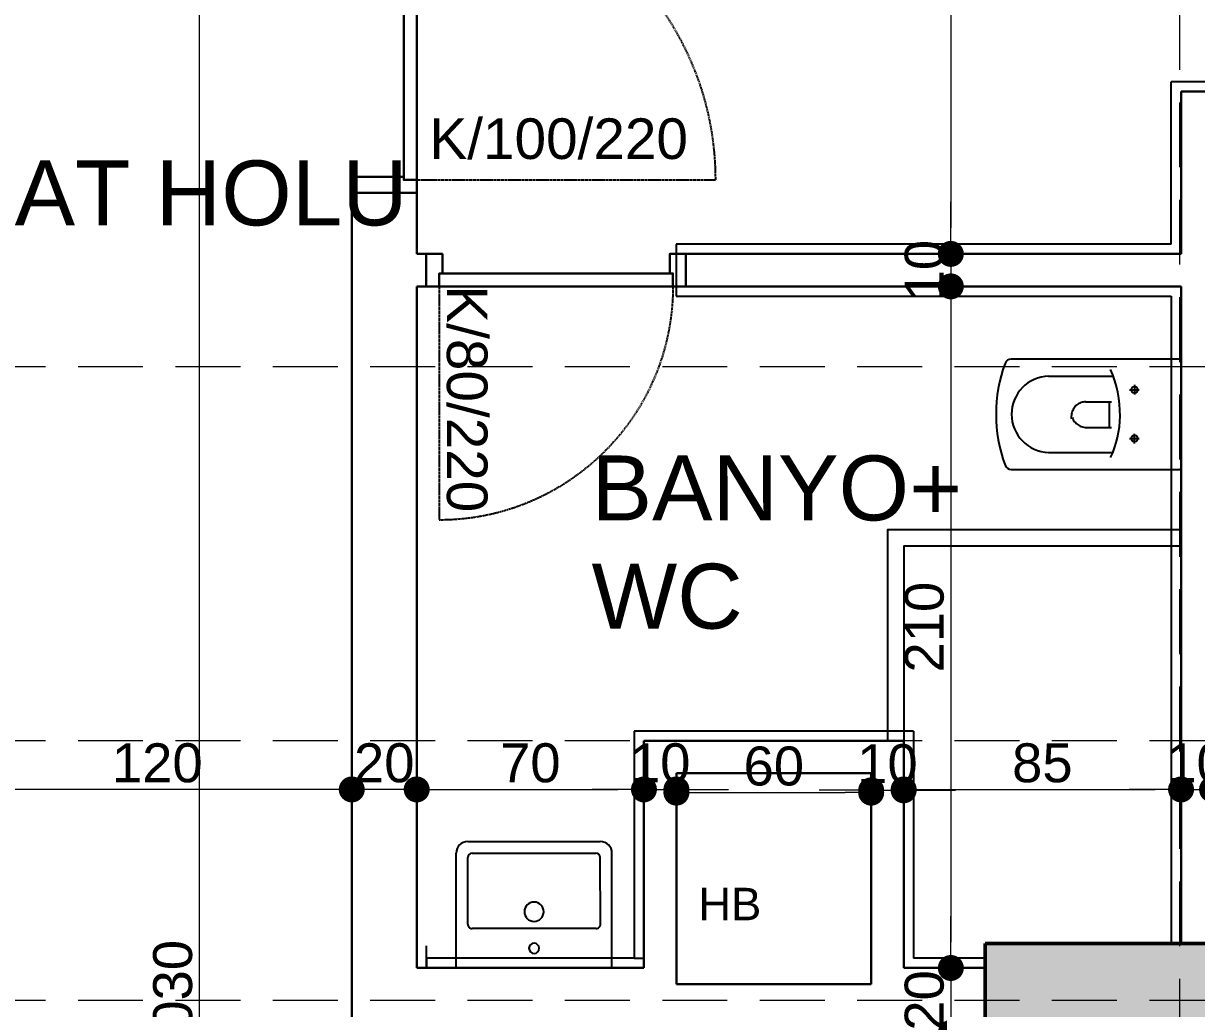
# Model space of a CAD drawing. Header units: millimetres. Extents: x 38129 to 72024, y -56282 to 16512.
# Drawn here: x 51992.4 to 52353.7, y -44142.9 to -43839.4 of the extents above; entities that cross this region are included whole.
import ezdxf

# ---------------------------------------------------------------- set-up
doc = ezdxf.new("R2010")
doc.units = ezdxf.units.MM
doc.linetypes.add('CENTER2', pattern=[1.125, 0.75, -0.125, 0.125, -0.125])
doc.linetypes.add('HIDDEN', pattern=[0.375, 0.25, -0.125])
for name, color, linetype, lineweight in [('AKS', 55, 'HIDDEN', 0), ('COLUMN4', 3, 'Continuous', 50), ('DIŞÖLÇÜ', 37, 'Continuous', 0), ('DOGRAMA', 130, 'Continuous', 13), ('DUVAR', 255, 'Continuous', 30), ('KAPI', 4, 'Continuous', 30), ('mahal', 7, 'Continuous', 5), ('pencere+KAPI', 1, 'Continuous', 0), ('TARAMA', 252, 'Continuous', 0), ('ölçü İÇ', 31, 'Continuous', 0)]:
    doc.layers.add(name, color=color, linetype=linetype, lineweight=lineweight)
for name, color, linetype in [('HIDDEN', 1, 'HIDDEN'), ('sıva', 41, 'Continuous'), ('tefriş', 42, 'Continuous')]:
    doc.layers.add(name, color=color, linetype=linetype)
doc.layers.add('TEFRIS', color=7, linetype='Continuous', lineweight=20, true_color=0x6a6a6a)
doc.styles.add('icdisolcu_yazi', font='arial.ttf')
doc.styles.get("Standard").update_dxf_attribs({"font": 'arial.ttf'})
doc.styles.add('style1', font='arial.ttf')
doc.dimstyles.new('İç Ölçü', dxfattribs={"dimtxt": 12, "dimasz": 8, "dimexe": 5, "dimexo": 0, "dimgap": 2, "dimtad": 1, "dimdec": 0, "dimzin": 12, "dimdsep": 46, "dimtxsty": 'icdisolcu_yazi', "dimblk": 'DOT', "dimcen": 8, "dimdle": 5, "dimclrd": 256, "dimclre": 256, "dimclrt": 7, "dimadec": 0, "dimazin": 3, "dimtfac": 1, "dimtdec": 0, "dimtix": 1, "dimtmove": 2, "dimatfit": 3, "dimldrblk": 'DOT', "dimfxl": 0, "dimtolj": 1, "dimtzin": 0, "dimlwd": -1, "dimlwe": -1, "dimarcsym": 0})

# ---------------------------------------------------------------- blocks, each defined once
blk = doc.blocks.new('_Dot')
at = {"color": 0, "lineweight": -2}
blk.add_line((-0.5, 0), (-1, 0), dxfattribs=at)
at = {"color": 0, "lineweight": 30, "const_width": 0.5}
blk.add_lwpolyline([(-0.25, 0, 1), (0.25, 0, 1)], format="xyb", close=True, dxfattribs=at)
blk = doc.blocks.new('*D1529')
at = {"layer": 'Defpoints', "color": 0, "lineweight": 120, "transparency": 16777216}
for p in [(52093.53, -44075.42), (52093.53, -44075.43), (52113.53, -44075.42)]:
    blk.add_point(p, dxfattribs=at)
at = {"layer": 'ölçü İÇ', "transparency": 16777216}
for p, q in [((52093.53, -44075.43), (52093.53, -44070.42)), ((52113.53, -44075.42), (52113.53, -44080.42))]:
    blk.add_line(p, q, dxfattribs=at)
at = {"layer": 'ölçü İÇ', "linetype": 'Continuous', "transparency": 16777216}
for p, q in [((52085.53, -44075.42), (52077.53, -44075.42)), ((52113.53, -44075.42), (52093.53, -44075.42)), ((52121.53, -44075.42), (52129.53, -44075.42))]:
    blk.add_line(p, q, dxfattribs=at)
at = {"layer": 'ölçü İÇ', "transparency": 16777216, "xscale": 8, "yscale": 8, "zscale": 8}
blk.add_blockref('_Dot', (52093.53, -44075.42), dxfattribs=at)
at = {"layer": 'ölçü İÇ', "transparency": 16777216, "xscale": 8, "yscale": 8, "zscale": 8, "rotation": 180}
blk.add_blockref('_Dot', (52113.53, -44075.42), dxfattribs=at)
at = {"layer": 'ölçü İÇ', "color": 7, "transparency": 16777216, "insert": (52103.53, -44067.3), "char_height": 12, "attachment_point": 5, "style": 'icdisolcu_yazi'}
blk.add_mtext('\\A1;20', dxfattribs=at)
blk = doc.blocks.new('*D1530')
at = {"layer": 'Defpoints', "color": 0, "lineweight": 120, "transparency": 16777216}
for p in [(51973.73, -44068.18), (51973.73, -44075.42), (52093.53, -44075.43)]:
    blk.add_point(p, dxfattribs=at)
at = {"layer": 'ölçü İÇ', "transparency": 16777216}
for p, q in [((51973.73, -44070.42), (51973.73, -44080.42)), ((52093.53, -44075.43), (52093.53, -44070.42))]:
    blk.add_line(p, q, dxfattribs=at)
at = {"layer": 'ölçü İÇ', "linetype": 'Continuous', "transparency": 16777216}
blk.add_line((52085.53, -44075.42), (51981.73, -44075.42), dxfattribs=at)
at = {"layer": 'ölçü İÇ', "transparency": 16777216, "xscale": 8, "yscale": 8, "zscale": 8, "rotation": 180}
blk.add_blockref('_Dot', (51973.73, -44075.42), dxfattribs=at)
at = {"layer": 'ölçü İÇ', "transparency": 16777216, "xscale": 8, "yscale": 8, "zscale": 8}
blk.add_blockref('_Dot', (52093.53, -44075.42), dxfattribs=at)
at = {"layer": 'ölçü İÇ', "color": 7, "transparency": 16777216, "insert": (52033.63, -44067.3), "char_height": 12, "attachment_point": 5, "style": 'icdisolcu_yazi'}
blk.add_mtext('\\A1;120', dxfattribs=at)
blk = doc.blocks.new('*D1533')
at = {"layer": 'Defpoints', "color": 0, "lineweight": 120, "transparency": 16777216}
for p in [(52046.56, -43625.43), (52046.56, -44655.43), (52046.56, -44655.43)]:
    blk.add_point(p, dxfattribs=at)
at = {"layer": 'ölçü İÇ', "transparency": 16777216}
for p, q in [((52046.56, -43625.43), (52051.56, -43625.43)), ((52046.56, -44655.43), (52051.56, -44655.43))]:
    blk.add_line(p, q, dxfattribs=at)
at = {"layer": 'ölçü İÇ', "linetype": 'Continuous', "transparency": 16777216}
blk.add_line((52046.56, -43633.43), (52046.56, -44647.43), dxfattribs=at)
at = {"layer": 'ölçü İÇ', "transparency": 16777216, "xscale": 8, "yscale": 8, "zscale": 8}
for p, rotation in [((52046.56, -43625.43), 90), ((52046.56, -44655.43), 270)]:
    blk.add_blockref('_Dot', p, dxfattribs=dict(at, rotation=rotation))
at = {"layer": 'ölçü İÇ', "color": 7, "transparency": 16777216, "insert": (52038.43, -44140.43), "char_height": 12, "attachment_point": 5, "rotation": 90, "style": 'icdisolcu_yazi'}
blk.add_mtext('\\A1;1030', dxfattribs=at)
blk = doc.blocks.new('*D1742')
at = {"layer": 'Defpoints', "color": 0, "lineweight": 120, "transparency": 16777216}
for p in [(52093.53, -44075.42), (52093.53, -44075.43), (52113.53, -44075.42)]:
    blk.add_point(p, dxfattribs=at)
at = {"layer": 'ölçü İÇ', "transparency": 16777216}
for p, q in [((52093.53, -44075.43), (52093.53, -44070.42)), ((52113.53, -44075.42), (52113.53, -44080.42))]:
    blk.add_line(p, q, dxfattribs=at)
at = {"layer": 'ölçü İÇ', "linetype": 'Continuous', "transparency": 16777216}
for p, q in [((52085.53, -44075.42), (52077.53, -44075.42)), ((52113.53, -44075.42), (52093.53, -44075.42)), ((52121.53, -44075.42), (52129.53, -44075.42))]:
    blk.add_line(p, q, dxfattribs=at)
at = {"layer": 'ölçü İÇ', "transparency": 16777216, "xscale": 8, "yscale": 8, "zscale": 8}
blk.add_blockref('_Dot', (52093.53, -44075.42), dxfattribs=at)
at = {"layer": 'ölçü İÇ', "transparency": 16777216, "xscale": 8, "yscale": 8, "zscale": 8, "rotation": 180}
blk.add_blockref('_Dot', (52113.53, -44075.42), dxfattribs=at)
at = {"layer": 'ölçü İÇ', "color": 7, "transparency": 16777216, "insert": (52103.53, -44067.3), "char_height": 12, "attachment_point": 5, "style": 'icdisolcu_yazi'}
blk.add_mtext('\\A1;20', dxfattribs=at)
blk = doc.blocks.new('wertertw')
at = {"layer": 'TARAMA', "lineweight": -3}
h = blk.add_hatch(dxfattribs=at)
h.set_pattern_fill('ANSI33', color=256, scale=2.5, style=0)
h.set_pattern_definition([(45, (-86643.698, -32547.66), (-11.2253202, 11.2253202), []), (45, (-86632.472, -32547.66), (-11.2253202, 11.2253202), [7.9375, -3.96875])])
h.paths.add_polyline_path([(-616.25, 351.94), (-616.25, -88.06), (-306.25, -88.06), (-306.25, -68.06), (-596.25, -68.06), (-596.25, 331.94), (-306.25, 331.94), (-306.25, 351.94)])
h.paths.add_polyline_path([(38.75, -338.06), (78.75, -338.06), (78.75, -378.06), (38.75, -378.06)])
h.paths.add_polyline_path([(-471.25, -318.06), (-441.25, -318.06), (-441.25, -378.06), (-471.25, -378.06)])
h.paths.add_polyline_path([(-961.25, -318.06), (-931.25, -318.06), (-931.25, -378.06), (-961.25, -378.06)])
h.paths.add_polyline_path([(343.75, -163.06), (413.75, -163.06), (413.75, -198.06), (343.75, -198.06)])
h.paths.add_polyline_path([(8.75, -163.06), (78.75, -163.06), (78.75, -198.06), (8.75, -198.06)])
h.paths.add_polyline_path([(-1036.25, -148.06), (-906.25, -148.06), (-906.25, -178.06), (-1036.25, -178.06)])
h.paths.add_polyline_path([(-976.25, 256.94), (-916.25, 256.94), (-916.25, 226.94), (-976.25, 226.94)])
h.paths.add_polyline_path([(343.75, 459.44), (413.75, 459.44), (413.75, 424.44), (343.75, 424.44)])
h.paths.add_polyline_path([(8.75, 459.44), (78.75, 459.44), (78.75, 424.44), (8.75, 424.44)])
h.paths.add_polyline_path([(-616.25, 531.94), (-306.25, 531.94), (-306.25, 511.94), (-616.25, 511.94)])
h.paths.add_polyline_path([(-976.25, 656.94), (-916.25, 656.94), (-916.25, 626.94), (-976.25, 626.94)])
h.paths.add_polyline_path([(-616.25, 971.94), (-306.25, 971.94), (-306.25, 951.94), (-616.25, 951.94)])
h.paths.add_polyline_path([(343.75, 1081.94), (413.75, 1081.94), (413.75, 1046.94), (343.75, 1046.94)])
h.paths.add_polyline_path([(8.75, 1081.94), (78.75, 1081.94), (78.75, 1046.94), (8.75, 1046.94)])
h.paths.add_polyline_path([(-1036.25, 1061.94), (-906.25, 1061.94), (-906.25, 1031.94), (-1036.25, 1031.94)])
h.paths.add_polyline_path([(-931.25, 1286.94), (-901.25, 1286.94), (-901.25, 1226.94), (-931.25, 1226.94)])
h.paths.add_polyline_path([(68.75, 1332.04), (108.75, 1332.04), (108.75, 1292.04), (68.75, 1292.04)])
h.paths.add_polyline_path([(-511.25, 1332.04), (-481.25, 1332.04), (-481.25, 1252.04), (-511.25, 1252.04)])
at = {"layer": 'COLUMN4', "color": 3}
blk.add_lwpolyline([(8.75, 459.44), (78.75, 459.44), (78.75, 424.44), (8.75, 424.44)], close=True, dxfattribs=at)
blk = doc.blocks.new('*U7')
for p, q in [((4, 0), (0, 0)), ((96, 0), (100, 0))]:
    blk.add_line(p, q)
blk.add_lwpolyline([(4, 0), (96, 0), (96, -4), (4, -4)], close=True)
for points in [[(0, -20), (5, -20), (5, -4)], [(100, -20), (95, -20), (95, -4)]]:
    blk.add_lwpolyline(points)
at = {"layer": 'DUVAR'}
for p, q in [((0, 0), (0, -20)), ((100, 0), (100, -20))]:
    blk.add_line(p, q, dxfattribs=at)
at = {"layer": 'HIDDEN'}
blk.add_line((4, 0), (4, 92), dxfattribs=at)
blk.add_arc((4, 0), 92, 360, 90, dxfattribs=at)
blk = doc.blocks.new('*U11')
for p, q in [((4, 0), (0, 0)), ((76, 0), (80, 0))]:
    blk.add_line(p, q)
blk.add_lwpolyline([(4, 0), (76, 0), (76, -4), (4, -4)], close=True)
for points in [[(0, -10), (5, -10), (5, -4)], [(80, -10), (75, -10), (75, -4)]]:
    blk.add_lwpolyline(points)
at = {"layer": 'DUVAR'}
for p, q in [((0, 0), (0, -10)), ((80, 0), (80, -10))]:
    blk.add_line(p, q, dxfattribs=at)
at = {"layer": 'HIDDEN'}
blk.add_line((4, 0), (4, 72), dxfattribs=at)
blk.add_arc((4, 0), 72, 0, 90, dxfattribs=at)
blk = doc.blocks.new('duravit-caro-asma-62')
for p, q in [((-458.1, 117.6), (-259.3, 117.6)), ((-355, 36.8), (-358.6, 35.7)), ((-351.2, 37.5), (-355, 36.8)), ((-347.3, 38), (-351.2, 37.5)), ((-343.1, 38.2), (-347.3, 38)), ((-344.1, 38.2), (-264.1, 38.2)), ((-271.2, 37.2), (-271.2, -41.8)), ((-387, 1), (-387.6, -2.9)), ((-386.1, 4.7), (-387, 1)), ((-385, 8.2), (-386.1, 4.7)), ((-383.7, 11.7), (-385, 8.2)), ((-382.1, 15), (-383.7, 11.7)), ((-380.3, 18.1), (-382.1, 15)), ((-378.3, 21.1), (-380.3, 18.1)), ((-376.1, 23.8), (-378.3, 21.1)), ((-373.7, 26.4), (-376.1, 23.8)), ((-371.1, 28.7), (-373.7, 26.4)), ((-368.2, 30.8), (-371.1, 28.7)), ((-365.2, 32.7), (-368.2, 30.8)), ((-362, 34.3), (-365.2, 32.7)), ((-358.6, 35.7), (-362, 34.3)), ((-388, -6.8), (-388.1, -6.8)), ((-388.1, -6.8), (-388, -10.8)), ((-387.6, -2.9), (-388, -6.8)), ((-388, -10.8), (-387.6, -14.7)), ((-387.6, -14.7), (-386.9, -10.6)), ((-386.9, -10.6), (-386, -14.3)), ((-386, -14.3), (-384.8, -10)), ((-384.8, -10), (-383.4, -13.5)), ((-383.4, -13.5), (-381.8, -16.8)), ((-381.8, -16.8), (-379.9, -20)), ((-379.9, -20), (-377.8, -23.1)), ((-377.8, -23.1), (-375.5, -25.9)), ((-375.5, -25.9), (-372.9, -28.5)), ((-372.9, -28.5), (-370.2, -30.9)), ((-370.2, -30.9), (-367.2, -33.1)), ((-367.2, -33.1), (-364.1, -35.1)), ((-364.1, -35.1), (-360.7, -36.7)), ((-360.7, -36.7), (-357.2, -38.2)), ((-357.2, -38.2), (-353.4, -39.3)), ((-353.4, -39.3), (-349.5, -40.1)), ((-349.5, -40.1), (-345.4, -40.6)), ((-345.4, -40.6), (-341.1, -40.8)), ((-264.1, -41.8), (-340.1, -41.8)), ((-458.1, -117.6), (-260.9, -117.6))]:
    blk.add_line(p, q)
at = {"color": 4, "linetype": 'CENTER2', "ltscale": 30}
for p, q in [((-208.9, 75), (-176.5, 75)), ((-193.4, 90.5), (-193.4, 57.4)), ((-193.4, -90.5), (-193.4, -57.4)), ((-208.9, -75), (-176.5, -75))]:
    blk.add_line(p, q, dxfattribs=at)
blk.add_lwpolyline([(-50, 165, 0.414214), (-55, 170), (-573.2, 170, 0.320013), (-592.1, 156.5, 0.178212), (-592.1, -156.5, 0.320013), (-573.2, -170), (-55, -170, 0.414214), (-50, -165)], format="xyb", close=True)
for centre in [(-193.4, 75), (-193.4, -75)]:
    blk.add_circle(centre, 10)
for centre, radius, start, end in [((-454.3, 0), 117.7, 91.839, 268.161), ((-598.4, -3.9), 360.4, 359.6639, 23.2064), ((-541.7, -3.9), 303.7, 334.6873, 359.5949)]:
    blk.add_arc(centre, radius, start, end)
blk = doc.blocks.new('A$C5F901649')
at = {"layer": 'tefriş'}
for p, q in [((3, 32.48), (37, 32.48)), ((0, 0), (0, 29.48)), ((2.97, 11.25), (3, 28.35)), ((4.12, 29.48), (35.88, 29.48)), ((37.03, 11.25), (37, 28.35)), ((40, 0), (40, 29.48)), ((35.91, 10.13), (4.09, 10.13)), ((0, 0), (20, 0)), ((40, 0), (20, 0))]:
    blk.add_line(p, q, dxfattribs=at)
for centre, radius, start, end in [((3, 29.48), 3, 90, 180), ((37, 29.48), 3, 0, 90), ((4.12, 28.35), 1.13, 90, 179.9238), ((35.88, 28.35), 1.13, 0.0762, 90), ((20, 14.45), 2.48, 90, 270), ((20, 14.45), 2.48, 270, 90), ((4.09, 11.25), 1.13, 179.9238, 270), ((35.91, 11.25), 1.13, 270, 0.0762), ((20, 5.05), 1.31, 90, 270), ((20, 5.05), 1.31, 270, 90)]:
    blk.add_arc(centre, radius, start, end, dxfattribs=at)
blk = doc.blocks.new('*D2521')
at = {"layer": 'Defpoints', "color": 0, "lineweight": 120, "transparency": 16777216}
for p in [(52183.53, -44075.42), (52113.53, -44076.44), (52183.53, -44082.3)]:
    blk.add_point(p, dxfattribs=at)
at = {"layer": 'ölçü İÇ', "transparency": 16777216}
for p, q in [((52113.53, -44076.44), (52113.53, -44070.42)), ((52183.53, -44080.42), (52183.53, -44070.42))]:
    blk.add_line(p, q, dxfattribs=at)
at = {"layer": 'ölçü İÇ', "linetype": 'Continuous', "transparency": 16777216}
blk.add_line((52121.53, -44075.42), (52175.53, -44075.42), dxfattribs=at)
at = {"layer": 'ölçü İÇ', "transparency": 16777216, "xscale": 8, "yscale": 8, "zscale": 8, "rotation": 180}
blk.add_blockref('_Dot', (52113.53, -44075.42), dxfattribs=at)
at = {"layer": 'ölçü İÇ', "transparency": 16777216, "xscale": 8, "yscale": 8, "zscale": 8}
blk.add_blockref('_Dot', (52183.53, -44075.42), dxfattribs=at)
at = {"layer": 'ölçü İÇ', "color": 7, "transparency": 16777216, "insert": (52148.53, -44067.3), "char_height": 12, "attachment_point": 5, "style": 'icdisolcu_yazi'}
blk.add_mtext('\\A1;70', dxfattribs=at)
blk = doc.blocks.new('*D2522')
at = {"layer": 'Defpoints', "color": 0, "lineweight": 120, "transparency": 16777216}
for p in [(52193.53, -44075.42), (52183.53, -44082.3), (52193.53, -44083.29)]:
    blk.add_point(p, dxfattribs=at)
at = {"layer": 'ölçü İÇ', "transparency": 16777216}
for p, q in [((52183.53, -44080.42), (52183.53, -44070.42)), ((52193.53, -44080.42), (52193.53, -44070.42))]:
    blk.add_line(p, q, dxfattribs=at)
at = {"layer": 'ölçü İÇ', "linetype": 'Continuous', "transparency": 16777216}
for p, q in [((52175.53, -44075.42), (52167.53, -44075.42)), ((52183.53, -44075.42), (52193.53, -44075.42)), ((52201.53, -44075.42), (52209.53, -44075.42))]:
    blk.add_line(p, q, dxfattribs=at)
at = {"layer": 'ölçü İÇ', "transparency": 16777216, "xscale": 8, "yscale": 8, "zscale": 8}
blk.add_blockref('_Dot', (52183.53, -44075.42), dxfattribs=at)
at = {"layer": 'ölçü İÇ', "transparency": 16777216, "xscale": 8, "yscale": 8, "zscale": 8, "rotation": 180}
blk.add_blockref('_Dot', (52193.53, -44075.42), dxfattribs=at)
at = {"layer": 'ölçü İÇ', "color": 7, "transparency": 16777216, "insert": (52188.53, -44067.3), "char_height": 12, "attachment_point": 5, "style": 'icdisolcu_yazi'}
blk.add_mtext('\\A1;10', dxfattribs=at)
blk = doc.blocks.new('*D2523')
at = {"layer": 'Defpoints', "color": 0, "lineweight": 120, "transparency": 16777216}
for p in [(52253.53, -44076.41), (52193.53, -44083.29), (52253.53, -44084.15)]:
    blk.add_point(p, dxfattribs=at)
at = {"layer": 'ölçü İÇ', "transparency": 16777216}
for p, q in [((52193.53, -44081.41), (52193.53, -44071.41)), ((52253.53, -44081.41), (52253.53, -44071.41))]:
    blk.add_line(p, q, dxfattribs=at)
at = {"layer": 'ölçü İÇ', "linetype": 'Continuous', "transparency": 16777216}
blk.add_line((52201.53, -44076.41), (52245.53, -44076.41), dxfattribs=at)
at = {"layer": 'ölçü İÇ', "transparency": 16777216, "xscale": 8, "yscale": 8, "zscale": 8, "rotation": 180}
blk.add_blockref('_Dot', (52193.53, -44076.41), dxfattribs=at)
at = {"layer": 'ölçü İÇ', "transparency": 16777216, "xscale": 8, "yscale": 8, "zscale": 8}
blk.add_blockref('_Dot', (52253.53, -44076.41), dxfattribs=at)
at = {"layer": 'ölçü İÇ', "color": 7, "transparency": 16777216, "insert": (52223.53, -44068.29), "char_height": 12, "attachment_point": 5, "style": 'icdisolcu_yazi'}
blk.add_mtext('\\A1;60', dxfattribs=at)
blk = doc.blocks.new('*D2524')
at = {"layer": 'Defpoints', "color": 0, "lineweight": 120, "transparency": 16777216}
for p in [(52263.53, -44075.69), (52253.53, -44084.15), (52263.53, -44083.36)]:
    blk.add_point(p, dxfattribs=at)
at = {"layer": 'ölçü İÇ', "transparency": 16777216}
for p, q in [((52253.53, -44080.69), (52253.53, -44070.69)), ((52263.53, -44080.69), (52263.53, -44070.69))]:
    blk.add_line(p, q, dxfattribs=at)
at = {"layer": 'ölçü İÇ', "linetype": 'Continuous', "transparency": 16777216}
for p, q in [((52245.53, -44075.69), (52237.53, -44075.69)), ((52253.53, -44075.69), (52263.53, -44075.69)), ((52271.53, -44075.69), (52279.53, -44075.69))]:
    blk.add_line(p, q, dxfattribs=at)
at = {"layer": 'ölçü İÇ', "transparency": 16777216, "xscale": 8, "yscale": 8, "zscale": 8}
blk.add_blockref('_Dot', (52253.53, -44075.69), dxfattribs=at)
at = {"layer": 'ölçü İÇ', "transparency": 16777216, "xscale": 8, "yscale": 8, "zscale": 8, "rotation": 180}
blk.add_blockref('_Dot', (52263.53, -44075.69), dxfattribs=at)
at = {"layer": 'ölçü İÇ', "color": 7, "transparency": 16777216, "insert": (52258.53, -44067.56), "char_height": 12, "attachment_point": 5, "style": 'icdisolcu_yazi'}
blk.add_mtext('\\A1;10', dxfattribs=at)
blk = doc.blocks.new('*D2525')
at = {"layer": 'Defpoints', "color": 0, "lineweight": 120, "transparency": 16777216}
for p in [(52348.97, -44075.42), (52348.97, -44083.1), (52263.53, -44083.36)]:
    blk.add_point(p, dxfattribs=at)
at = {"layer": 'ölçü İÇ', "transparency": 16777216}
for p, q in [((52263.53, -44080.42), (52263.53, -44070.42)), ((52348.97, -44080.42), (52348.97, -44070.42))]:
    blk.add_line(p, q, dxfattribs=at)
at = {"layer": 'ölçü İÇ', "linetype": 'Continuous', "transparency": 16777216}
blk.add_line((52271.53, -44075.42), (52340.97, -44075.42), dxfattribs=at)
at = {"layer": 'ölçü İÇ', "transparency": 16777216, "xscale": 8, "yscale": 8, "zscale": 8, "rotation": 180}
blk.add_blockref('_Dot', (52263.53, -44075.42), dxfattribs=at)
at = {"layer": 'ölçü İÇ', "transparency": 16777216, "xscale": 8, "yscale": 8, "zscale": 8}
blk.add_blockref('_Dot', (52348.97, -44075.42), dxfattribs=at)
at = {"layer": 'ölçü İÇ', "color": 7, "transparency": 16777216, "insert": (52306.25, -44067.3), "char_height": 12, "attachment_point": 5, "style": 'icdisolcu_yazi'}
blk.add_mtext('\\A1;85', dxfattribs=at)
blk = doc.blocks.new('*D2526')
at = {"layer": 'Defpoints', "color": 0, "lineweight": 120, "transparency": 16777216}
for p in [(52358.52, -44075.42), (52348.97, -44083.1), (52358.52, -44083.37)]:
    blk.add_point(p, dxfattribs=at)
at = {"layer": 'ölçü İÇ', "transparency": 16777216}
for p, q in [((52348.97, -44080.42), (52348.97, -44070.42)), ((52358.52, -44080.42), (52358.52, -44070.42))]:
    blk.add_line(p, q, dxfattribs=at)
at = {"layer": 'ölçü İÇ', "linetype": 'Continuous', "transparency": 16777216}
for p, q in [((52340.97, -44075.42), (52332.97, -44075.42)), ((52348.97, -44075.42), (52358.52, -44075.42)), ((52366.52, -44075.42), (52374.52, -44075.42))]:
    blk.add_line(p, q, dxfattribs=at)
at = {"layer": 'ölçü İÇ', "transparency": 16777216, "xscale": 8, "yscale": 8, "zscale": 8}
blk.add_blockref('_Dot', (52348.97, -44075.42), dxfattribs=at)
at = {"layer": 'ölçü İÇ', "transparency": 16777216, "xscale": 8, "yscale": 8, "zscale": 8, "rotation": 180}
blk.add_blockref('_Dot', (52358.52, -44075.42), dxfattribs=at)
at = {"layer": 'ölçü İÇ', "color": 7, "transparency": 16777216, "insert": (52353.74, -44067.3), "char_height": 12, "attachment_point": 5, "style": 'icdisolcu_yazi'}
blk.add_mtext('\\A1;10', dxfattribs=at)
blk = doc.blocks.new('*D2531')
at = {"layer": 'Defpoints', "color": 0, "lineweight": 120, "transparency": 16777216}
for p in [(52281.91, -43520.41), (52278.06, -43910.43), (52289.26, -43910.43)]:
    blk.add_point(p, dxfattribs=at)
at = {"layer": 'ölçü İÇ', "transparency": 16777216}
for p, q in [((52281.91, -43520.41), (52273.06, -43520.41)), ((52283.06, -43910.43), (52273.06, -43910.43))]:
    blk.add_line(p, q, dxfattribs=at)
at = {"layer": 'ölçü İÇ', "linetype": 'Continuous', "transparency": 16777216}
blk.add_line((52278.06, -43528.41), (52278.06, -43902.43), dxfattribs=at)
at = {"layer": 'ölçü İÇ', "transparency": 16777216, "xscale": 8, "yscale": 8, "zscale": 8}
for p, rotation in [((52278.06, -43520.41), 90), ((52278.06, -43910.43), 270)]:
    blk.add_blockref('_Dot', p, dxfattribs=dict(at, rotation=rotation))
at = {"layer": 'ölçü İÇ', "color": 7, "transparency": 16777216, "insert": (52269.93, -43715.42), "char_height": 12, "attachment_point": 5, "rotation": 90, "style": 'icdisolcu_yazi'}
blk.add_mtext('\\A1;390', dxfattribs=at)
blk = doc.blocks.new('*D2532')
at = {"layer": 'Defpoints', "color": 0, "lineweight": 120, "transparency": 16777216}
for p in [(52289.26, -43910.43), (52278.06, -43920.43), (52289.58, -43920.43)]:
    blk.add_point(p, dxfattribs=at)
at = {"layer": 'ölçü İÇ', "linetype": 'Continuous', "transparency": 16777216}
for p, q in [((52278.06, -43902.43), (52278.06, -43894.43)), ((52278.06, -43910.43), (52278.06, -43920.43)), ((52278.06, -43928.43), (52278.06, -43936.43))]:
    blk.add_line(p, q, dxfattribs=at)
at = {"layer": 'ölçü İÇ', "transparency": 16777216}
for p, q in [((52283.06, -43910.43), (52273.06, -43910.43)), ((52283.06, -43920.43), (52273.06, -43920.43))]:
    blk.add_line(p, q, dxfattribs=at)
at = {"layer": 'ölçü İÇ', "transparency": 16777216, "xscale": 8, "yscale": 8, "zscale": 8}
for p, rotation in [((52278.06, -43910.43), 270), ((52278.06, -43920.43), 90)]:
    blk.add_blockref('_Dot', p, dxfattribs=dict(at, rotation=rotation))
at = {"layer": 'ölçü İÇ', "color": 7, "transparency": 16777216, "insert": (52269.93, -43915.43), "char_height": 12, "attachment_point": 5, "rotation": 90, "style": 'icdisolcu_yazi'}
blk.add_mtext('\\A1;10', dxfattribs=at)
blk = doc.blocks.new('*D2533')
at = {"layer": 'Defpoints', "color": 0, "lineweight": 120, "transparency": 16777216}
for p in [(52289.58, -43920.43), (52278.06, -44130.43), (52279.77, -44130.43)]:
    blk.add_point(p, dxfattribs=at)
at = {"layer": 'ölçü İÇ', "transparency": 16777216}
for p, q in [((52283.06, -43920.43), (52273.06, -43920.43)), ((52279.77, -44130.43), (52273.06, -44130.43))]:
    blk.add_line(p, q, dxfattribs=at)
at = {"layer": 'ölçü İÇ', "linetype": 'Continuous', "transparency": 16777216}
blk.add_line((52278.06, -43928.43), (52278.06, -44122.43), dxfattribs=at)
at = {"layer": 'ölçü İÇ', "transparency": 16777216, "xscale": 8, "yscale": 8, "zscale": 8}
for p, rotation in [((52278.06, -43920.43), 90), ((52278.06, -44130.43), 270)]:
    blk.add_blockref('_Dot', p, dxfattribs=dict(at, rotation=rotation))
at = {"layer": 'ölçü İÇ', "color": 7, "transparency": 16777216, "insert": (52269.93, -44025.43), "char_height": 12, "attachment_point": 5, "rotation": 90, "style": 'icdisolcu_yazi'}
blk.add_mtext('\\A1;210', dxfattribs=at)
blk = doc.blocks.new('*D2534')
at = {"layer": 'Defpoints', "color": 0, "lineweight": 120, "transparency": 16777216}
for p in [(52279.77, -44130.43), (52278.06, -44150.43), (52380.3, -44150.43)]:
    blk.add_point(p, dxfattribs=at)
at = {"layer": 'ölçü İÇ', "linetype": 'Continuous', "transparency": 16777216}
for p, q in [((52278.06, -44122.43), (52278.06, -44114.43)), ((52278.06, -44130.43), (52278.06, -44150.43)), ((52278.06, -44158.43), (52278.06, -44166.43))]:
    blk.add_line(p, q, dxfattribs=at)
at = {"layer": 'ölçü İÇ', "transparency": 16777216}
for p, q in [((52279.77, -44130.43), (52273.06, -44130.43)), ((52283.06, -44150.43), (52273.06, -44150.43))]:
    blk.add_line(p, q, dxfattribs=at)
at = {"layer": 'ölçü İÇ', "transparency": 16777216, "xscale": 8, "yscale": 8, "zscale": 8}
for p, rotation in [((52278.06, -44130.43), 270), ((52278.06, -44150.43), 90)]:
    blk.add_blockref('_Dot', p, dxfattribs=dict(at, rotation=rotation))
at = {"layer": 'ölçü İÇ', "color": 7, "transparency": 16777216, "insert": (52269.93, -44140.43), "char_height": 12, "attachment_point": 5, "rotation": 90, "style": 'icdisolcu_yazi'}
blk.add_mtext('\\A1;20', dxfattribs=at)

msp = doc.modelspace()

# ---------------------------------------------------------------- linework, layer by layer
for p, q in [((52113.53, -44130.43), (52113.53, -44050.43)), ((52263.53, -44100.43), (52263.53, -44100.43))]:
    msp.add_line(p, q)
at = {"layer": 'AKS', "ltscale": 80}
for p, q in [((52348.53, -42903.74), (52348.53, -45280.38)), ((53019.21, -43945.25), (50939.02, -43945.25)), ((53019.21, -44060.43), (50939.02, -44060.43)), ((53019.21, -44140.43), (50939.02, -44140.43))]:
    msp.add_line(p, q, dxfattribs=at)
at = {"layer": 'DOGRAMA'}
for p, q in [((52093.53, -43886.65), (52093.53, -43891.65)), ((52113.53, -43887.65), (52113.53, -43891.65))]:
    msp.add_line(p, q, dxfattribs=at)
at = {"layer": 'DUVAR'}
for p, q in [((52348.97, -43860.42), (52371.1, -43860.42)), ((52348.97, -43910.42), (52348.97, -43860.42)), ((52113.53, -43891.65), (52093.53, -43891.65)), ((52093.53, -44100.43), (52093.53, -43891.65)), ((52113.53, -43891.65), (52113.53, -43891.65)), ((52113.53, -43910.43), (52113.53, -43891.65)), ((52118.96, -43910.43), (52113.53, -43910.43)), ((52348.97, -43910.42), (52196.46, -43910.43)), ((52118.96, -43920.43), (52113.53, -43920.43)), ((52113.53, -44123.65), (52113.53, -43920.43)), ((52113.53, -43927.43), (52113.53, -43920.43)), ((52348.97, -43920.42), (52196.46, -43920.43)), ((52253.53, -43920.43), (52196.46, -43920.43)), ((52348.97, -44122.93), (52348.97, -43920.42)), ((52348.97, -44122.93), (52348.97, -44057.79)), ((52263.53, -44060.43), (52183.53, -44060.43)), ((52183.53, -44060.43), (52183.53, -44130.43)), ((52263.53, -44060.43), (52263.53, -44130.43)), ((52253.53, -44070.43), (52193.53, -44070.43)), ((52193.53, -44070.43), (52193.53, -44135.43)), ((52253.53, -44070.43), (52253.53, -44135.43)), ((52093.53, -44088.1), (52093.53, -44389.2)), ((52263.53, -44100.43), (52263.53, -44100.43)), ((52263.53, -44100.43), (52263.53, -44100.43)), ((52113.53, -44110.43), (52113.53, -44130.43)), ((52113.53, -44130.43), (52113.53, -44110.43)), ((52183.53, -44130.43), (52113.53, -44130.43)), ((52288.67, -44130.43), (52263.53, -44130.43)), ((52253.53, -44135.43), (52193.53, -44135.43))]:
    msp.add_line(p, q, dxfattribs=at)
at = {"layer": 'sıva'}
for p, q in [((52371.1, -43857.42), (52345.97, -43857.42)), ((52345.97, -43907.42), (52345.97, -43857.42)), ((52345.97, -43907.42), (52193.46, -43907.43)), ((52193.46, -43907.43), (52193.46, -43923.43)), ((52193.46, -43923.43), (52250.53, -43923.43)), ((52203.49, -43923.43), (52345.97, -43923.42)), ((52345.97, -43923.42), (52345.97, -44093.11)), ((52348.97, -44030.43), (52348.97, -44000.43)), ((52348.97, -44122.93), (52348.97, -44030.43)), ((52266.53, -44057.43), (52180.53, -44057.43)), ((52180.53, -44057.43), (52180.53, -44060.43)), ((52266.53, -44057.43), (52266.53, -44127.43)), ((52180.53, -44060.43), (52180.53, -44127.43)), ((52345.97, -44058.79), (52345.97, -44122.93)), ((52116.53, -44130.43), (52116.53, -44123.65)), ((52180.53, -44127.43), (52116.53, -44127.43)), ((52116.53, -44127.43), (52116.53, -44130.43)), ((52180.53, -44127.43), (52183.53, -44127.43)), ((52288.67, -44127.43), (52266.53, -44127.43))]:
    msp.add_line(p, q, dxfattribs=at)
at = {"layer": 'TEFRIS'}
msp.add_line((52196.46, -43910.43), (52196.46, -43920.43), dxfattribs=at)
at = {"layer": 'tefriş'}
for points in [[(52348.97, -43995.43), (52258.53, -43995.43), (52258.53, -44060.43)], [(52348.97, -44000.43), (52263.53, -44000.43), (52263.53, -44060.43)]]:
    msp.add_lwpolyline(points, dxfattribs=at)
at = {"layer": 'ölçü İÇ'}
for p, q in [((52093.53, -44088.1), (52093.53, -44088.1)), ((52093.53, -44100.43), (52093.53, -44100.43))]:
    msp.add_line(p, q, dxfattribs=at)

# ---------------------------------------------------------------- block references
at = {"layer": 'DIŞÖLÇÜ'}
msp.add_blockref('wertertw', (52279.92, -44582.37), dxfattribs=at)
at = {"layer": 'KAPI', "xscale": -1}
for name, p, rotation in [('*U7', (52113.53, -43891.65), 269.9999999999999), ('*U11', (52116.46, -43920.43), 180)]:
    msp.add_blockref(name, p, dxfattribs=dict(at, rotation=rotation))
at = {"layer": 'tefriş'}
for name, p, xscale, yscale, zscale in [('duravit-caro-asma-62', (52353.97, -43959.82), 0.09999999997671694, 0.09999999997671694, 0.09999999997671694), ('A$C5F901649', (52125.68, -44130.43), 1.199999999953434, 1.199999999953434, 1.199999999953434)]:
    msp.add_blockref(name, p, dxfattribs=dict(at, xscale=xscale, yscale=yscale, zscale=zscale))

# ---------------------------------------------------------------- texts
at = {"layer": 'mahal', "char_height": 20, "attachment_point": 7}
for s, insert in [('KAT HOLU', (51971.05, -43901.93)), ('BANYO+\\PWC', (52167.4, -44026.16))]:
    msp.add_mtext_dynamic_manual_height_columns(s, width=250.3432, gutter_width=12.5, heights=[0], dxfattribs=dict(at, insert=insert))
at = {"layer": 'mahal', "insert": (52200.29, -44105.73), "char_height": 10, "width": 125.1716, "attachment_point": 1}
msp.add_mtext('HB', dxfattribs=at)
at = {"layer": 'pencere+KAPI', "char_height": 12.5, "width": 27.0954, "attachment_point": 9, "style": 'style1'}
for s, insert, rotation in [('K/100/220', (52197.08, -43881.35), 0), ('K/80/220', (52122.65, -43990.02), 270)]:
    msp.add_mtext(s, dxfattribs=dict(at, insert=insert, rotation=rotation))

# ---------------------------------------------------------------- dimensions: what is measured, and where the dimension line sits
at = {"layer": 'ölçü İÇ'}
for base, p1, p2, angle, picture, middle in [((52278.06, -43910.43), (52281.91, -43520.41), (52289.26, -43910.43), 270, '*D2531', (52269.93, -43715.42)), ((52046.56, -44655.43), (52046.56, -43625.43), (52046.56, -44655.43), 90, '*D1533', (52038.43, -44140.43)), ((52278.06, -43920.43), (52289.26, -43910.43), (52289.58, -43920.43), 270, '*D2532', (52269.93, -43915.43)), ((52278.06, -44130.43), (52289.58, -43920.43), (52279.77, -44130.43), 270, '*D2533', (52269.93, -44025.43)), ((52278.06, -44150.43), (52279.77, -44130.43), (52380.3, -44150.43), 270, '*D2534', (52269.93, -44140.43))]:
    dim = msp.add_linear_dim(base=base, p1=p1, p2=p2, angle=angle, dimstyle='İç Ölçü', dxfattribs=at)
    dim.commit()
    dim.dimension.update_dxf_attribs({"geometry": picture, "text_midpoint": middle})
for base, p1, p2, picture, middle in [((51973.73, -44075.42), (52093.53, -44075.43), (51973.73, -44068.18), '*D1530', (52033.63, -44067.3)), ((52093.53, -44075.42), (52113.53, -44075.42), (52093.53, -44075.43), '*D1529', (52103.53, -44067.3)), ((52093.53, -44075.42), (52113.53, -44075.42), (52093.53, -44075.43), '*D1742', (52103.53, -44067.3)), ((52183.53, -44075.42), (52113.53, -44076.44), (52183.53, -44082.3), '*D2521', (52148.53, -44067.3)), ((52193.53, -44075.42), (52183.53, -44082.3), (52193.53, -44083.29), '*D2522', (52188.53, -44067.3)), ((52253.53, -44076.41), (52193.53, -44083.29), (52253.53, -44084.15), '*D2523', (52223.53, -44068.29)), ((52263.53, -44075.69), (52253.53, -44084.15), (52263.53, -44083.36), '*D2524', (52258.53, -44067.56)), ((52348.97, -44075.42), (52263.53, -44083.36), (52348.97, -44083.1), '*D2525', (52306.25, -44067.3)), ((52358.52, -44075.42), (52348.97, -44083.1), (52358.52, -44083.37), '*D2526', (52353.74, -44067.3))]:
    dim = msp.add_linear_dim(base=base, p1=p1, p2=p2, dimstyle='İç Ölçü', dxfattribs=at)
    dim.commit()
    dim.dimension.update_dxf_attribs({"geometry": picture, "text_midpoint": middle})

doc.saveas('drawing.dxf')
